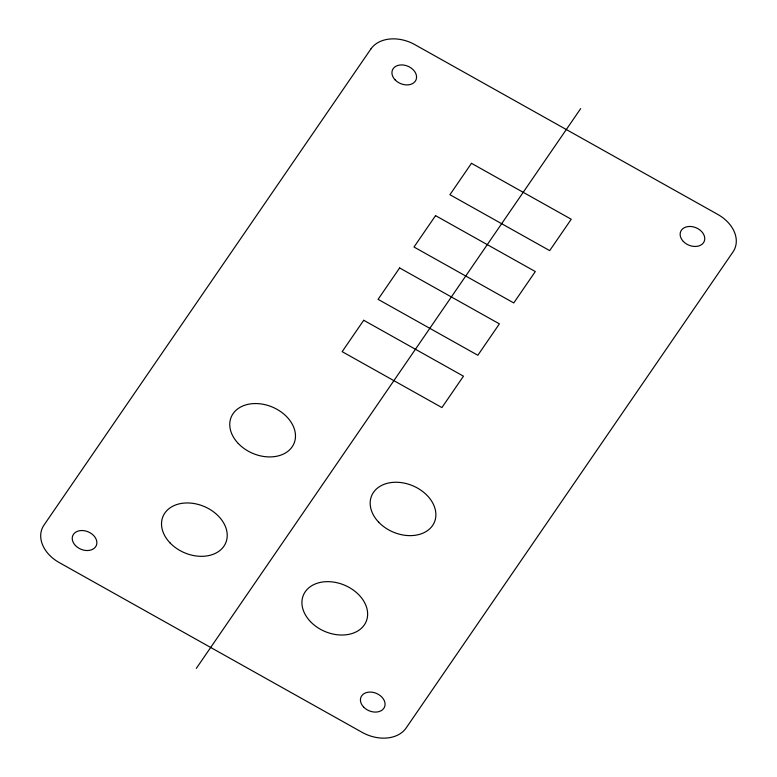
<?xml version="1.0" encoding="UTF-8"?>
<svg xmlns="http://www.w3.org/2000/svg" width="777" height="777" viewBox="0 0 777 777"><rect width="100%" height="100%" fill="white"/><g stroke="black" fill="none" stroke-linecap="round" stroke-linejoin="round"><path stroke-width="1.17" d="M196.319 668.395L580.681 108.605M370.891 48.97L44.007 525.058A34.062 25.155 22.9 0 0 59.198 562.558L362.179 732.381A34.062 25.155 22.9 0 0 406.109 728.03L732.993 251.942A34.062 25.155 22.9 0 0 717.802 214.442L414.821 44.619A34.062 25.155 22.9 0 0 370.891 48.97M363.714 320.27L342.162 351.66L441.919 407.575L463.471 376.185L363.714 320.27M399.631 267.948L378.078 299.339L477.845 355.264L499.397 323.873L399.631 267.948M435.557 215.637L414.005 247.018L513.762 302.943L535.314 271.552L435.557 215.637M471.474 163.316L449.922 194.706L549.689 250.621L571.241 219.24L471.474 163.316M238.296 443.512A34.062 25.155 22.9 0 0 293.92 443.657A34.062 25.155 22.9 0 0 255.643 403.545A34.062 25.155 22.9 0 0 238.296 443.512M378.7 522.212A34.062 25.155 22.9 0 0 434.324 522.367A34.062 25.155 22.9 0 0 396.047 482.255A34.062 25.155 22.9 0 0 378.7 522.212M310.45 621.61A34.062 25.155 22.9 0 0 366.074 621.765A34.062 25.155 22.9 0 0 327.797 581.652A34.062 25.155 22.9 0 0 310.45 621.61M170.046 542.909A34.062 25.155 22.9 0 0 225.67 543.065A34.062 25.155 22.9 0 0 187.393 502.952A34.062 25.155 22.9 0 0 170.046 542.909M395.134 79.895A12.772 9.431 22.9 0 0 415.986 79.953A12.772 9.431 22.9 0 0 401.631 64.909A12.772 9.431 22.9 0 0 395.134 79.895M683.333 241.443A12.772 9.431 22.9 0 0 704.185 241.501A12.772 9.431 22.9 0 0 689.83 226.457A12.772 9.431 22.9 0 0 683.333 241.443M363.626 707.06A12.772 9.431 22.9 0 0 384.489 707.119A12.772 9.431 22.9 0 0 370.134 692.074A12.772 9.431 22.9 0 0 363.626 707.06M75.427 545.512A12.772 9.431 22.9 0 0 96.29 545.571A12.772 9.431 22.9 0 0 81.935 530.526A12.772 9.431 22.9 0 0 75.427 545.512"/></g></svg>
